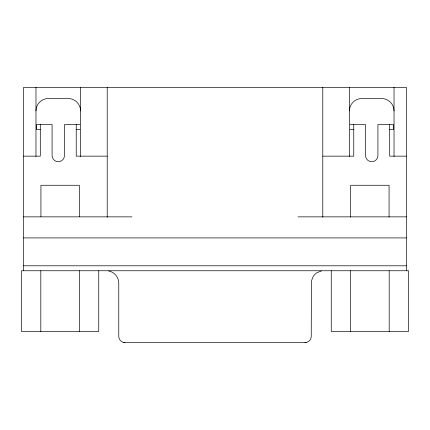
<?xml version="1.0" encoding="UTF-8"?>
<svg xmlns="http://www.w3.org/2000/svg" width="430" height="430" viewBox="0 0 430 430"><rect width="100%" height="100%" fill="white"/><g stroke="black" fill="none" stroke-linecap="round" stroke-linejoin="round"><path stroke-width="0.64" d="M321.361 270.959L316.835 272.776L314.857 274.383L313.244 276.366L311.433 280.887L311.223 336.421C311.277 339.738 308.332 342.672 305.015 342.613L124.985 342.613C121.669 342.672 118.723 339.738 118.777 336.421L118.777 283.144C118.82 277.334 114.358 271.98 108.639 270.959M304.988 342.613L306.16 342.511M79.953 124.555L64.462 124.555L64.462 155.531A6.197 6.197 0 0 1 58.27 161.723A6.197 6.197 0 0 1 52.073 155.531L52.073 124.555L36.588 124.555L36.588 129.511L40.302 129.511M350.047 124.555L365.538 124.555L365.538 155.531A6.197 6.197 0 0 0 371.73 161.723A6.197 6.197 0 0 0 377.927 155.531L377.927 124.555L393.412 124.555L393.412 129.511L389.698 129.511M76.234 129.511L79.953 129.511M350.047 129.511L353.766 129.511M23.58 156.149L40.302 156.149L40.302 124.555M107.21 156.149L76.234 156.149L76.234 124.555M322.79 156.149L353.766 156.149L353.766 124.555M406.42 156.149L389.698 156.149L389.698 124.555M23.58 216.86L131.988 216.86M298.012 216.86L406.42 216.86M23.58 237.919L406.42 237.919M23.58 265.799L406.42 265.799M123.84 342.511L125.012 342.613M406.42 270.755L406.42 87.387L23.58 87.387L23.58 270.755M394.031 87.387L394.031 156.515M389.188 270.755L389.188 331.465M389.075 217.085L389.075 185.266L350.67 185.266L350.67 217.085M350.558 270.755L350.558 331.465M349.429 87.387L349.429 156.515M331.245 270.755L331.245 331.465L408.5 331.465L408.5 270.755L21.5 270.755L21.5 331.465L98.755 331.465L98.755 270.755M322.79 87.387L322.79 217.263M107.21 87.387L107.21 217.263M80.571 87.387L80.571 156.515M79.443 270.755L79.443 331.465M79.33 216.731L79.33 185.266L40.925 185.266L40.925 216.709M40.812 270.755L40.812 331.465M35.969 87.387L35.969 156.515M80.571 110.924A12.389 12.389 0 0 0 68.182 98.534L48.359 98.534A12.389 12.389 0 0 0 35.969 110.924M394.031 110.924A12.389 12.389 0 0 0 381.641 98.534L361.818 98.534A12.389 12.389 0 0 0 349.429 110.924"/></g></svg>
